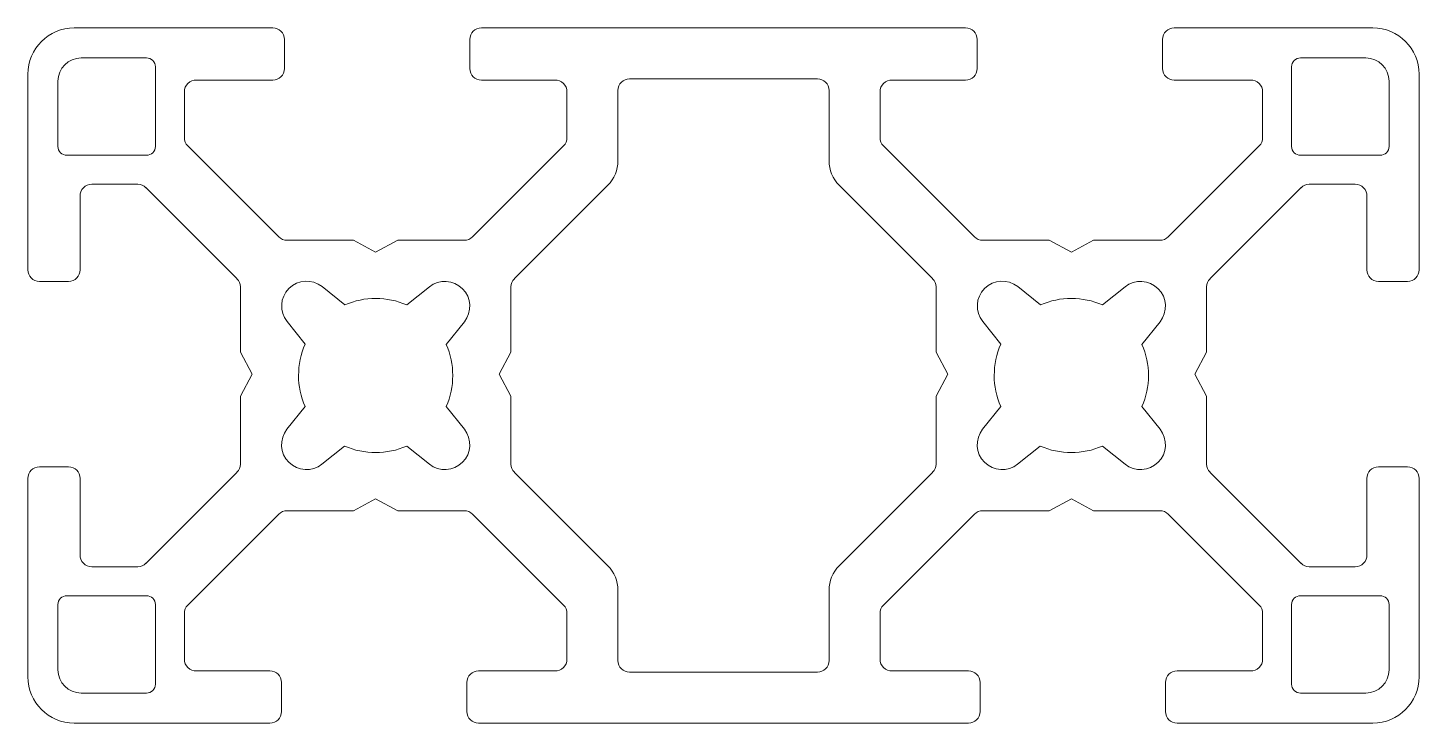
# Model space of a CAD drawing. Header units: millimetres. Extents: x -30 to 30, y -15 to 15.
import ezdxf

# ---------------------------------------------------------------- set-up
doc = ezdxf.new("R2010")
doc.units = ezdxf.units.MM

msp = doc.modelspace()

# ---------------------------------------------------------------- linework, layer by layer
at = {"color": 7, "linetype": 'Continuous', "lineweight": 15}
for p, q in [((-28, 15), (-19.437, 15)), ((-18.937, 14.5), (-18.937, 13.243)), ((-10.937, 13.243), (-10.937, 14.5)), ((-10.437, 15), (10.437, 15)), ((10.937, 14.5), (10.937, 13.243)), ((18.937, 13.243), (18.937, 14.5)), ((19.437, 15), (28, 15)), ((-27.7, 13.7), (-24.881, 13.7)), ((-24.5, 13.319), (-24.5, 9.88)), ((24.5, 9.88), (24.5, 13.319)), ((24.881, 13.7), (27.7, 13.7)), ((-30, 4.562), (-30, 13)), ((-28.7, 9.881), (-28.7, 12.7)), ((-19.437, 12.743), (-22.733, 12.743)), ((-7.267, 12.743), (-10.437, 12.743)), ((-4.05, 12.8), (4.05, 12.8)), ((10.437, 12.743), (7.267, 12.743)), ((22.733, 12.743), (19.437, 12.743)), ((28.7, 12.7), (28.7, 9.881)), ((30, 13), (30, 4.562)), ((-23.25, 12.243), (-23.25, 10.26)), ((-6.75, 10.26), (-6.75, 12.243)), ((-4.55, 9.268), (-4.55, 12.3)), ((4.55, 12.3), (4.55, 9.268)), ((6.75, 12.243), (6.75, 10.26)), ((23.25, 10.26), (23.25, 12.243)), ((-23.104, 9.907), (-19.178, 5.981)), ((-10.822, 5.981), (-6.896, 9.907)), ((6.896, 9.907), (10.822, 5.981)), ((19.178, 5.981), (23.104, 9.907)), ((-24.88, 9.5), (-28.319, 9.5)), ((28.319, 9.5), (24.88, 9.5)), ((-25.26, 8.25), (-27.243, 8.25)), ((-20.981, 4.178), (-24.907, 8.104)), ((-9.019, 4.178), (-4.989, 8.208)), ((4.989, 8.208), (9.019, 4.178)), ((24.907, 8.104), (20.981, 4.178)), ((27.243, 8.25), (25.26, 8.25)), ((-27.742, 7.733), (-27.742, 4.562)), ((27.742, 4.562), (27.742, 7.733)), ((-18.824, 5.835), (-15.95, 5.835)), ((-15.95, 5.835), (-15, 5.325)), ((-15, 5.325), (-14.05, 5.835)), ((-14.05, 5.835), (-11.176, 5.835)), ((11.176, 5.835), (14.05, 5.835)), ((14.05, 5.835), (15, 5.325)), ((15, 5.325), (15.95, 5.835)), ((15.95, 5.835), (18.824, 5.835)), ((-28.242, 4.062), (-29.5, 4.062)), ((-20.835, 1.012), (-20.835, 3.824)), ((-17.314, 3.834), (-16.329, 3.048)), ((-13.661, 3.043), (-12.681, 3.825)), ((-9.165, 1.012), (-9.165, 3.824)), ((9.165, 3.824), (9.165, 1.012)), ((12.686, 3.834), (13.671, 3.048)), ((16.339, 3.043), (17.318, 3.825)), ((20.835, 3.824), (20.835, 1.012)), ((29.5, 4.062), (28.242, 4.062)), ((-18.039, 1.349), (-18.821, 2.328)), ((-11.175, 2.318), (-11.957, 1.339)), ((11.961, 1.349), (11.179, 2.328)), ((18.825, 2.318), (18.043, 1.339)), ((-20.325, 0.062), (-20.835, 1.012)), ((-9.675, 0.062), (-9.165, 1.012)), ((9.165, 1.012), (9.675, 0.062)), ((20.835, 1.012), (20.325, 0.062)), ((-20.835, -0.887), (-20.325, 0.062)), ((-9.165, -0.887), (-9.675, 0.062)), ((9.675, 0.062), (9.165, -0.887)), ((20.325, 0.062), (20.835, -0.887)), ((-20.835, -3.824), (-20.835, -0.887)), ((-9.165, -3.824), (-9.165, -0.887)), ((9.165, -0.887), (9.165, -3.824)), ((20.835, -0.887), (20.835, -3.824)), ((-18.825, -2.318), (-18.043, -1.339)), ((-11.957, -1.339), (-11.175, -2.318)), ((11.175, -2.318), (11.957, -1.339)), ((18.043, -1.339), (18.825, -2.318)), ((-16.339, -3.043), (-17.318, -3.825)), ((-12.681, -3.825), (-13.661, -3.043)), ((13.661, -3.043), (12.681, -3.825)), ((17.318, -3.825), (16.339, -3.043)), ((-29.5, -3.938), (-28.242, -3.938)), ((-24.907, -8.104), (-20.981, -4.178)), ((-4.989, -8.208), (-9.019, -4.178)), ((9.019, -4.178), (4.989, -8.208)), ((20.981, -4.178), (24.907, -8.104)), ((28.242, -3.938), (29.5, -3.938)), ((-30, -13), (-30, -4.438)), ((-27.742, -4.438), (-27.742, -7.733)), ((27.742, -7.733), (27.742, -4.438)), ((30, -4.438), (30, -13)), ((-15, -5.325), (-15.95, -5.835)), ((-14.05, -5.835), (-15, -5.325)), ((15, -5.325), (14.05, -5.835)), ((15.95, -5.835), (15, -5.325)), ((-19.178, -5.981), (-23.104, -9.907)), ((-15.95, -5.835), (-18.824, -5.835)), ((-11.176, -5.835), (-14.05, -5.835)), ((-6.896, -9.907), (-10.822, -5.981)), ((10.822, -5.981), (6.896, -9.907)), ((14.05, -5.835), (11.176, -5.835)), ((18.824, -5.835), (15.95, -5.835)), ((23.104, -9.907), (19.178, -5.981)), ((-27.243, -8.25), (-25.26, -8.25)), ((25.26, -8.25), (27.243, -8.25)), ((-28.319, -9.5), (-24.88, -9.5)), ((-4.55, -12.3), (-4.55, -9.268)), ((4.55, -9.268), (4.55, -12.3)), ((24.88, -9.5), (28.319, -9.5)), ((-28.7, -12.7), (-28.7, -9.881)), ((-24.5, -9.88), (-24.5, -13.319)), ((24.5, -13.319), (24.5, -9.88)), ((28.7, -9.881), (28.7, -12.7)), ((-23.25, -10.26), (-23.25, -12.243)), ((-6.75, -12.243), (-6.75, -10.26)), ((6.75, -10.26), (6.75, -12.243)), ((23.25, -12.243), (23.25, -10.26)), ((-22.733, -12.743), (-19.562, -12.743)), ((-10.562, -12.743), (-7.267, -12.743)), ((4.05, -12.8), (-4.05, -12.8)), ((7.267, -12.743), (10.562, -12.743)), ((19.562, -12.743), (22.733, -12.743)), ((-24.881, -13.7), (-27.7, -13.7)), ((-19.062, -13.243), (-19.062, -14.5)), ((-11.062, -14.5), (-11.062, -13.243)), ((11.062, -13.243), (11.062, -14.5)), ((19.062, -14.5), (19.062, -13.243)), ((27.7, -13.7), (24.881, -13.7)), ((-19.562, -15), (-28, -15)), ((10.562, -15), (-10.562, -15)), ((28, -15), (19.562, -15))]:
    msp.add_line(p, q, dxfattribs=at)
for centre, radius, start, end in [((-19.437, 14.5), 0.5, 0, 90), ((-28, 13), 2, 90, 180), ((-10.437, 14.5), 0.5, 90, 180), ((10.437, 14.5), 0.5, 0, 90), ((19.437, 14.5), 0.5, 90, 180), ((28, 13), 2, 0, 90), ((-27.7, 12.7), 1, 90, 180), ((-24.881, 13.319), 0.381, 0, 90), ((-19.437, 13.243), 0.5, 270, 0), ((-10.437, 13.243), 0.5, 180, 270), ((10.437, 13.243), 0.5, 270, 0), ((19.437, 13.243), 0.5, 180, 270), ((24.881, 13.319), 0.381, 90, 180), ((27.7, 12.7), 1, 0, 90), ((-22.75, 12.243), 0.5, 88, 180), ((-7.25, 12.243), 0.5, 360, 92), ((-4.05, 12.3), 0.5, 90, 180), ((4.05, 12.3), 0.5, 0, 90), ((7.25, 12.243), 0.5, 88, 180), ((22.75, 12.243), 0.5, 0, 92), ((-22.75, 10.26), 0.5, 180, 225), ((-7.25, 10.26), 0.5, 315, 0), ((7.25, 10.26), 0.5, 180, 225), ((22.75, 10.26), 0.5, 315, 0), ((-28.319, 9.881), 0.381, 180, 270), ((-24.88, 9.88), 0.38, 270, 0), ((24.88, 9.88), 0.38, 180, 270), ((28.319, 9.881), 0.381, 270, 0), ((-6.05, 9.268), 1.5, 315, 0), ((6.05, 9.268), 1.5, 180, 225), ((-27.243, 7.75), 0.5, 90, 182), ((-25.26, 7.75), 0.5, 45, 90), ((25.26, 7.75), 0.5, 90, 135), ((27.243, 7.75), 0.5, 358, 90), ((-18.824, 6.335), 0.5, 225, 270), ((-11.176, 6.335), 0.5, 270, 315), ((11.176, 6.335), 0.5, 225, 270), ((18.824, 6.335), 0.5, 270, 315), ((-29.5, 4.562), 0.5, 180, 270), ((-28.242, 4.562), 0.5, 270, 0), ((28.242, 4.562), 0.5, 180, 270), ((29.5, 4.562), 0.5, 270, 0), ((-21.335, 3.824), 0.5, 360, 45), ((-17.983, 2.997), 1.072, 51.39393, 218.60607), ((-12.013, 2.987), 1.072, 321.39393, 128.60607), ((-8.665, 3.824), 0.5, 135, 180), ((8.665, 3.824), 0.5, 0, 45), ((12.017, 2.997), 1.072, 51.39393, 218.60607), ((17.987, 2.987), 1.072, 321.39393, 128.60607), ((21.335, 3.824), 0.5, 135, 180), ((-15, 0), 3.325, 66.24532, 113.56406), ((15, 0), 3.325, 66.24532, 113.56406), ((-15, 0), 3.325, 156.07085, 203.75468), ((-15, 0), 3.325, 336.24532, 23.75468), ((15, 0), 3.325, 156.07085, 203.75468), ((15, 0), 3.325, 336.24532, 23.75468), ((-17.987, -2.987), 1.072, 141.39393, 308.60607), ((-12.013, -2.987), 1.072, 231.39393, 38.60607), ((12.013, -2.987), 1.072, 141.39393, 308.60607), ((17.987, -2.987), 1.072, 231.39393, 38.60607), ((-15, 0), 3.325, 246.24532, 293.75468), ((15, 0), 3.325, 246.24532, 293.75468), ((-29.5, -4.438), 0.5, 90, 180), ((-28.242, -4.438), 0.5, 0, 90), ((-21.335, -3.824), 0.5, 315, 0), ((-8.665, -3.824), 0.5, 180, 225), ((8.665, -3.824), 0.5, 315, 360), ((21.335, -3.824), 0.5, 180, 225), ((28.242, -4.438), 0.5, 90, 180), ((29.5, -4.438), 0.5, 360, 90), ((-18.824, -6.335), 0.5, 90, 135), ((-11.176, -6.335), 0.5, 45, 90), ((11.176, -6.335), 0.5, 90, 135), ((18.824, -6.335), 0.5, 45, 90), ((-27.243, -7.75), 0.5, 178, 270), ((27.243, -7.75), 0.5, 270, 2), ((-25.26, -7.75), 0.5, 270, 315), ((-6.05, -9.268), 1.5, 0, 45), ((6.05, -9.268), 1.5, 135, 180), ((25.26, -7.75), 0.5, 225, 270), ((-28.319, -9.881), 0.381, 90, 180), ((-24.88, -9.88), 0.38, 0, 90), ((24.88, -9.88), 0.38, 90, 180), ((28.319, -9.881), 0.381, 360, 90), ((-22.75, -10.26), 0.5, 135, 180), ((-7.25, -10.26), 0.5, 360, 45), ((7.25, -10.26), 0.5, 135, 180), ((22.75, -10.26), 0.5, 0, 45), ((-22.75, -12.243), 0.5, 180, 272), ((-7.25, -12.243), 0.5, 268, 0), ((-4.05, -12.3), 0.5, 180, 270), ((4.05, -12.3), 0.5, 270, 0), ((7.25, -12.243), 0.5, 180, 272), ((22.75, -12.243), 0.5, 268, 0), ((-28, -13), 2, 180, 270), ((-27.7, -12.7), 1, 180, 270), ((-19.562, -13.243), 0.5, 0, 90), ((-10.562, -13.243), 0.5, 90, 180), ((10.562, -13.243), 0.5, 0, 90), ((19.562, -13.243), 0.5, 90, 180), ((27.7, -12.7), 1, 270, 0), ((28, -13), 2, 270, 0), ((-24.881, -13.319), 0.381, 270, 0), ((24.881, -13.319), 0.381, 180, 270), ((-19.562, -14.5), 0.5, 270, 0), ((-10.562, -14.5), 0.5, 180, 270), ((10.562, -14.5), 0.5, 270, 0), ((19.562, -14.5), 0.5, 180, 270)]:
    msp.add_arc(centre, radius, start, end, dxfattribs=at)

doc.saveas('drawing.dxf')
